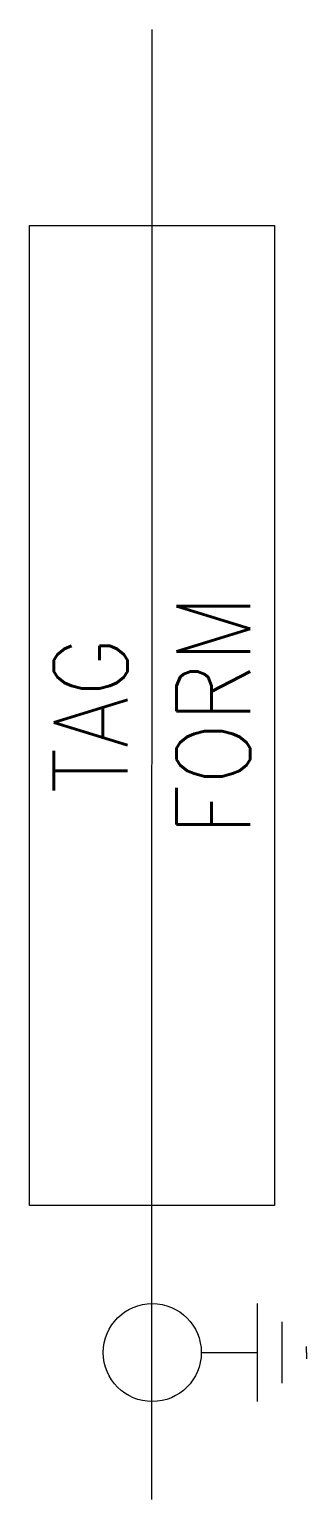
# Model space of a CAD drawing. Header units: millimetres. Extents: x -2.5 to 3.2, y -34.6 to -4.6.
import ezdxf
from ezdxf.enums import TextEntityAlignment as Align

# ---------------------------------------------------------------- set-up
doc = ezdxf.new("R2010")
doc.units = ezdxf.units.MM
doc.header["$MEASUREMENT"] = 0
doc.layers.get('0').update_dxf_attribs({"linetype": 'CONTINUOUS'})
doc.styles.add('ROMANS', font='romans')

msp = doc.modelspace()

# ---------------------------------------------------------------- linework, layer by layer
at = {"color": 7, "linetype": 'Continuous'}
for p, q in [((0, -34.57), (0.006, -4.572)), ((2.153, -32.57), (2.153, -30.57)), ((2.653, -32.195), (2.653, -30.945)), ((3.153, -31.57), (3.153, -31.445)), ((1.006, -31.57), (2.153, -31.57)), ((3.153, -31.57), (3.153, -31.695))]:
    msp.add_line(p, q, dxfattribs=at)
msp.add_lwpolyline([(-2.499, -8.57), (2.501, -8.57), (2.501, -28.57), (-2.499, -28.57)], close=True)
msp.add_circle((0.006, -31.57), 1, dxfattribs=at)

# ---------------------------------------------------------------- texts
at = {"color": 7, "linetype": 'Continuous', "style": 'ROMANS', "width": 0.9}
for tag, p in [('FORM', (1.251, -18.57)), ('TAG', (-1.249, -18.57))]:
    msp.add_attdef(tag, text='', height=1.5, rotation=90, dxfattribs=at).set_placement(p, align=Align.MIDDLE_CENTER)

doc.saveas('drawing.dxf')
